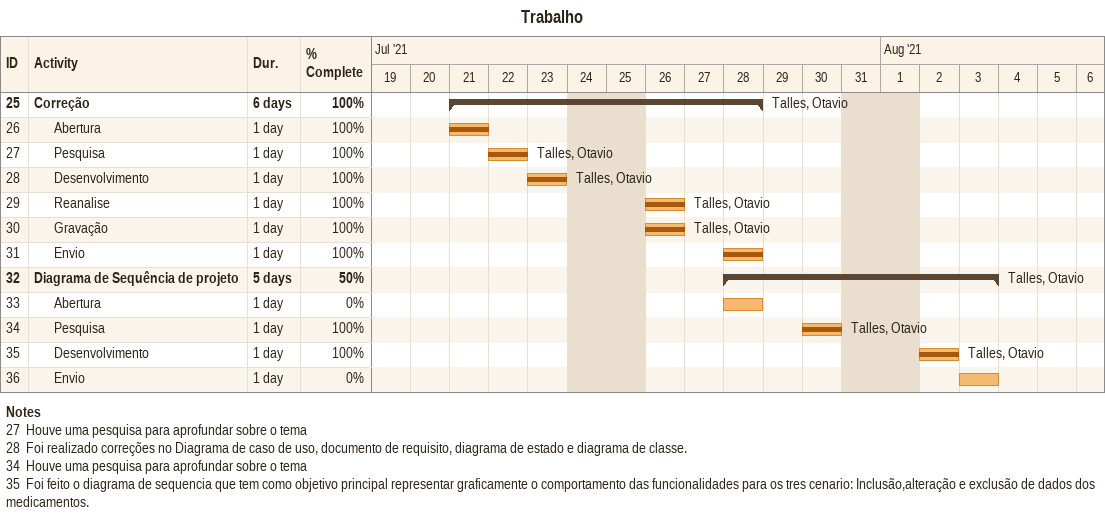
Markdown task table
Trabalho

| ID | Level | Task | Duration | Start | Finish | Resources | % complete |
|---|---|---|---|---|---|---|---|
| 25 | 1 | **Correção** | 6d | 2021-07-21 | 2021-07-28 | Talles, Otavio | 100 |
| 26 | 2 | Abertura | 1d | 2021-07-21 | 2021-07-21 |  | 100 |
| 27 | 2 | Pesquisa | 1d | 2021-07-22 | 2021-07-22 | Talles, Otavio | 100 |
| 28 | 2 | Desenvolvimento | 1d | 2021-07-23 | 2021-07-23 | Talles, Otavio | 100 |
| 29 | 2 | Reanalise | 1d | 2021-07-26 | 2021-07-26 | Talles, Otavio | 100 |
| 30 | 2 | Gravação | 1d | 2021-07-26 | 2021-07-26 | Talles, Otavio | 100 |
| 31 | 2 | Envio | 1d | 2021-07-28 | 2021-07-28 |  | 100 |
| 32 | 1 | **Diagrama de Sequência de projeto** | 5d | 2021-07-28 | 2021-08-03 | Talles, Otavio | 50 |
| 33 | 2 | Abertura | 1d | 2021-07-28 | 2021-07-28 |  | 0 |
| 34 | 2 | Pesquisa | 1d | 2021-07-30 | 2021-07-30 | Talles, Otavio | 100 |
| 35 | 2 | Desenvolvimento | 1d | 2021-08-02 | 2021-08-02 | Talles, Otavio | 100 |
| 36 | 2 | Envio | 1d | 2021-08-03 | 2021-08-03 |  | 0 |

Notes
- 27: Houve uma pesquisa para aprofundar sobre o tema
- 28: Foi realizado correções no Diagrama de caso de uso, documento de requisito, diagrama de estado e diagrama de classe.
- 34: Houve uma pesquisa para aprofundar sobre o tema
- 35: Foi feito o diagrama de sequencia que tem como objetivo principal representar graficamente o comportamento das funcionalidades para os tres cenario: Inclusão,alteração e exclusão de dados dos medicamentos.
